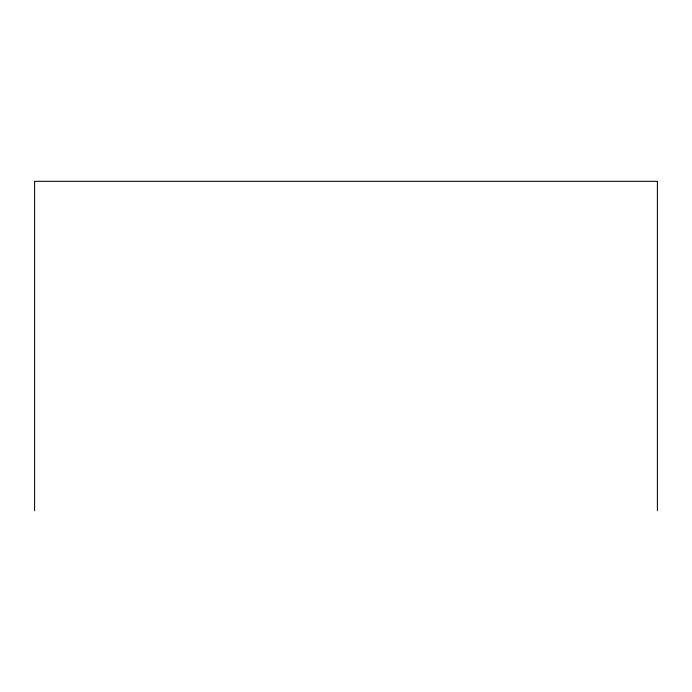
<?xml version="1.0" encoding="UTF-8"?>
<svg xmlns="http://www.w3.org/2000/svg" width="692" height="692" viewBox="0 0 692 692"><rect width="100%" height="100%" fill="white"/><g stroke="black" fill="none" stroke-linecap="round" stroke-linejoin="round"><path stroke-width="1.04" d="M657.4 510.679L657.4 181.321L34.6 181.321L34.6 510.679"/></g></svg>
